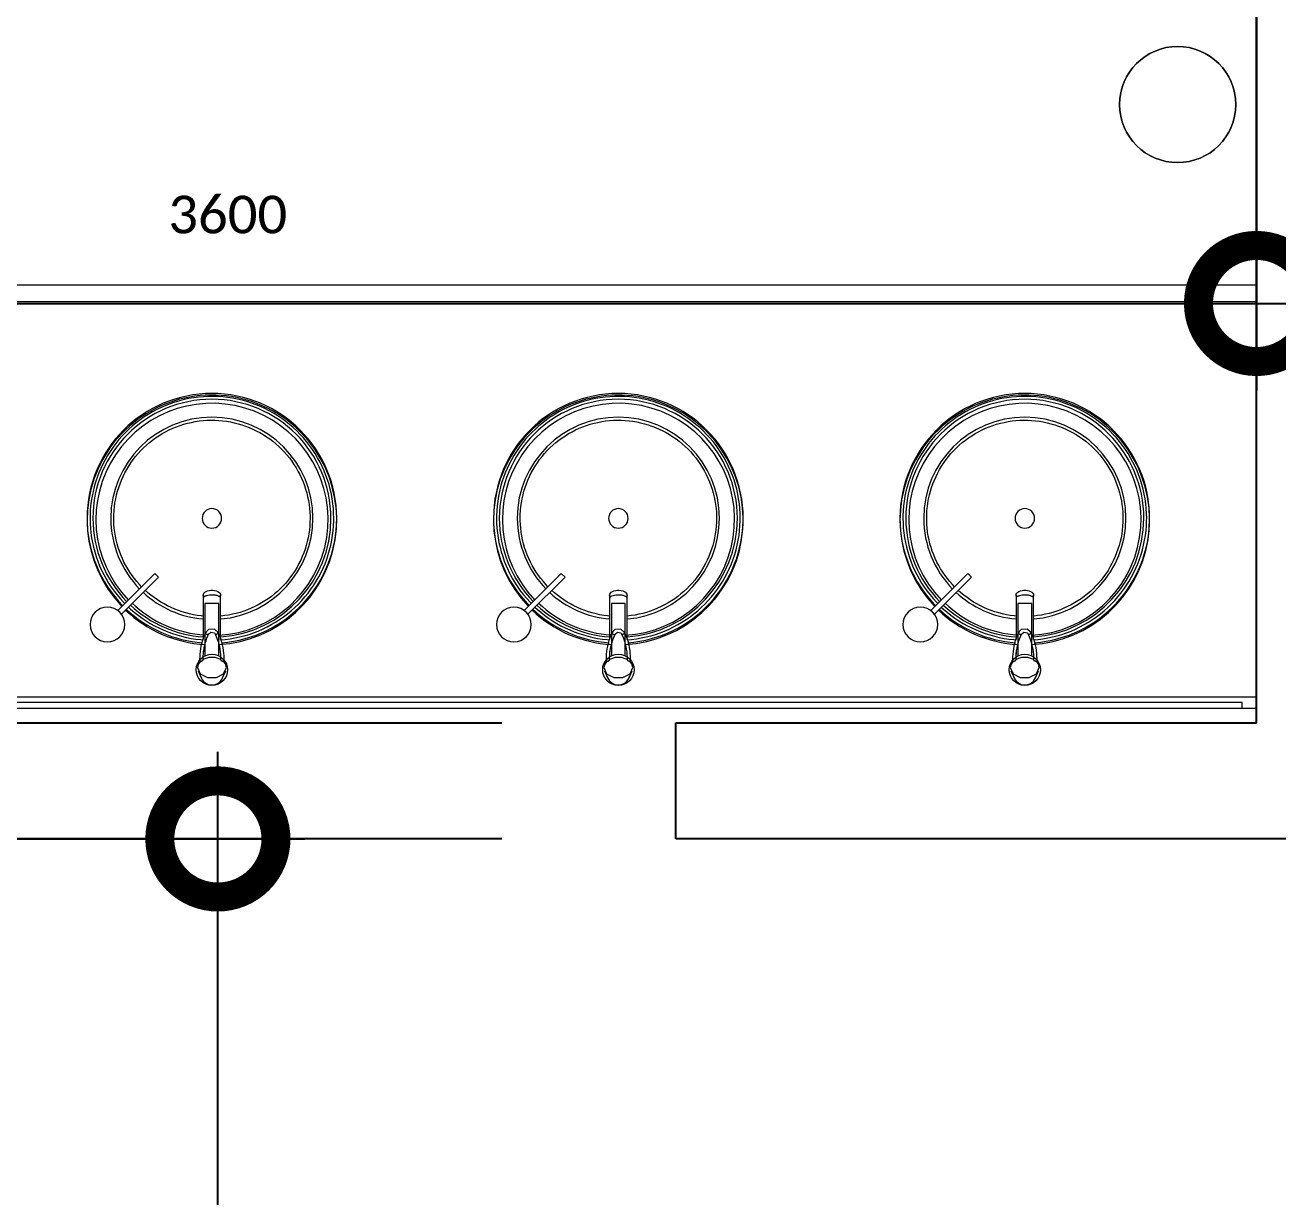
# Model space of a CAD drawing. Header units: metres. Extents: x 22.6 to 101.3, y 9.4 to 67.4.
# Drawn here: x 56.673 to 58.831, y 37.731 to 39.749 of the extents above; entities that cross this region are included whole.
import ezdxf

# ---------------------------------------------------------------- set-up
doc = ezdxf.new("R2010")
doc.units = ezdxf.units.M
doc.layers.add('00', color=252, linetype='Continuous')
for name, color, linetype, lineweight in [('A-BERG', 1, 'Continuous', 9), ('A-DIM', 7, 'Continuous', 5), ('A-EQPM', 6, 'Continuous', 9), ('A-FIXT', 1, 'Continuous', 9), ('A-FURN', 1, 'Continuous', 9)]:
    doc.layers.add(name, color=color, linetype=linetype, lineweight=lineweight)
doc.styles.add('Calibri', font='calibri.ttf', dxfattribs={"height": 0.212639})
doc.dimstyles.new('ECG_Dimn-Detl-100', dxfattribs={"dimscale": 0.3048, "dimtxt": 0.25, "dimasz": 1.312336, "dimexe": 0.492126, "dimexo": 0.0625, "dimgap": 0, "dimtad": 1, "dimdec": 0, "dimlfac": 1000, "dimzin": 0, "dimdsep": 46, "dimtxsty": 'Calibri', "dimblk1": 'DOTSMALL', "dimblk2": 'DOTSMALL', "dimsah": 1, "dimcen": 0.09, "dimdle": 0.492126, "dimazin": 0, "dimtfac": 1, "dimtdec": 4, "dimtix": 1, "dimtmove": 0, "dimatfit": 3, "dimfxl": 0.492126, "dimfxlon": 1, "dimtvp": 1, "dimtolj": 1, "dimtzin": 0, "dimarcsym": 2})
doc.dimstyles.new('ECG_Dimn-Detl-100_1', dxfattribs={"dimscale": 0.3048, "dimtxt": 0.25, "dimasz": 1.312336, "dimexe": 0.492126, "dimexo": 0.0625, "dimgap": 0, "dimtad": 1, "dimdec": 0, "dimlfac": 1000, "dimzin": 0, "dimdsep": 46, "dimtxsty": 'Calibri', "dimblk1": 'DOTSMALL', "dimblk2": 'DOTSMALL', "dimsah": 1, "dimcen": 0.09, "dimdle": 0.492126, "dimazin": 0, "dimtfac": 1, "dimtdec": 4, "dimtix": 1, "dimtmove": 2, "dimatfit": 3, "dimfxl": 0.492126, "dimfxlon": 1, "dimtvp": 1, "dimtolj": 1, "dimtzin": 0, "dimarcsym": 2})

# ---------------------------------------------------------------- blocks, each defined once
blk = doc.blocks.new('ECG_Sink with Soap Dispenser - H- HAND RINSE SET-2485049-GROUND FLOOR PLAN')
at = {"layer": 'A-FIXT'}
for p, q in [((0.1109, 0.3433), (0.1109, 0.3383)), ((0.1112, 0.3415), (0.1109, 0.3433)), ((0.1109, 0.3383), (0.1109, 0.2669)), ((0.1139, 0.3289), (0.1139, 0.2391)), ((0.1379, 0.3289), (0.1139, 0.3289)), ((0.1379, 0.2391), (0.1379, 0.3289)), ((0.1409, 0.3433), (0.1406, 0.3415)), ((0.1409, 0.3383), (0.1409, 0.3433)), ((0.1409, 0.2669), (0.1409, 0.3383)), ((0.1202, 0.2765), (0.1201, 0.2769)), ((0.1315, 0.2767), (0.1316, 0.2771)), ((0.1109, 0.2469), (0.1109, 0.2421)), ((0.1109, 0.233), (0.1108, 0.234)), ((0.1109, 0.2344), (0.1109, 0.2331)), ((0.1409, 0.2331), (0.1409, 0.2344)), ((0.141, 0.234), (0.141, 0.233)), ((0.1021, 0.2132), (0.1075, 0.2009)), ((0.1443, 0.2009), (0.1497, 0.2132))]:
    blk.add_line(p, q, dxfattribs=at)
at = {"layer": 'A-FIXT', "flags": 128}
for points in [[(0.3358, 0.4759), (0.3356, 0.4843), (0.3351, 0.4927), (0.3343, 0.501), (0.3331, 0.5093), (0.3316, 0.5176), (0.3298, 0.5258), (0.3276, 0.5339), (0.3251, 0.5419), (0.3223, 0.5498), (0.3192, 0.5576), (0.3158, 0.5653), (0.3121, 0.5728), (0.308, 0.5802), (0.3037, 0.5874), (0.2991, 0.5944), (0.2942, 0.6012), (0.2891, 0.6079), (0.2837, 0.6143), (0.278, 0.6205), (0.2721, 0.6264), (0.266, 0.6322), (0.2596, 0.6376), (0.253, 0.6429), (0.2463, 0.6478), (0.2393, 0.6525), (0.2321, 0.6569), (0.2248, 0.661), (0.2173, 0.6648), (0.2097, 0.6683), (0.202, 0.6715), (0.1941, 0.6744), (0.1861, 0.6769), (0.178, 0.6792), (0.1698, 0.6811), (0.1616, 0.6827), (0.1533, 0.684), (0.1449, 0.6849), (0.1366, 0.6855), (0.1282, 0.6857), (0.1198, 0.6857), (0.1114, 0.6853), (0.103, 0.6845), (0.0947, 0.6834), (0.0864, 0.682), (0.0782, 0.6803), (0.0701, 0.6782), (0.0621, 0.6758), (0.0541, 0.6731), (0.0463, 0.6701), (0.0386, 0.6667), (0.031, 0.6631), (0.0236, 0.6591), (0.0164, 0.6549), (0.0093, 0.6504), (0.0024, 0.6456), (-0.0043, 0.6405), (-0.0108, 0.6352), (-0.017, 0.6296), (-0.023, 0.6237), (-0.0288, 0.6177), (-0.0344, 0.6114), (-0.0397, 0.6048), (-0.0447, 0.5981), (-0.0494, 0.5912), (-0.0539, 0.5841), (-0.0581, 0.5768), (-0.062, 0.5694), (-0.0656, 0.5618), (-0.0689, 0.5541), (-0.0718, 0.5462), (-0.0745, 0.5382), (-0.0768, 0.5302), (-0.0788, 0.522), (-0.0805, 0.5138), (-0.0818, 0.5055), (-0.0829, 0.4972), (-0.0835, 0.4888), (-0.0839, 0.4804), (-0.0839, 0.4759)], [(-0.0431, 0.4759), (-0.043, 0.4827), (-0.0426, 0.4894), (-0.0419, 0.4961), (-0.041, 0.5028), (-0.0398, 0.5095), (-0.0383, 0.5161), (-0.0366, 0.5226), (-0.0346, 0.5291), (-0.0323, 0.5355), (-0.0298, 0.5417), (-0.027, 0.5479), (-0.024, 0.554), (-0.0208, 0.5599), (-0.0173, 0.5657), (-0.0136, 0.5714), (-0.0097, 0.5769), (-0.0055, 0.5822), (-0.0012, 0.5874), (0.0034, 0.5924), (0.0081, 0.5972), (0.0131, 0.6018), (0.0182, 0.6062), (0.0235, 0.6104), (0.029, 0.6144), (0.0346, 0.6182), (0.0403, 0.6217), (0.0462, 0.625), (0.0523, 0.6281), (0.0584, 0.6309), (0.0647, 0.6335), (0.071, 0.6358), (0.0774, 0.6379), (0.084, 0.6397), (0.0905, 0.6412), (0.0972, 0.6425), (0.1039, 0.6435), (0.1106, 0.6443), (0.1173, 0.6447), (0.1241, 0.645), (0.1308, 0.6449), (0.1376, 0.6446), (0.1443, 0.644), (0.151, 0.6431), (0.1577, 0.6419), (0.1643, 0.6405), (0.1709, 0.6389), (0.1774, 0.6369), (0.1838, 0.6348), (0.1901, 0.6323), (0.1963, 0.6296), (0.2024, 0.6267), (0.2083, 0.6235), (0.2142, 0.6201), (0.2199, 0.6165), (0.2254, 0.6126), (0.2308, 0.6085), (0.236, 0.6042), (0.2411, 0.5997), (0.2459, 0.595), (0.2506, 0.5901), (0.255, 0.585), (0.2593, 0.5798), (0.2634, 0.5743), (0.2672, 0.5688), (0.2708, 0.5631), (0.2741, 0.5572), (0.2773, 0.5512), (0.2802, 0.5451), (0.2828, 0.5389), (0.2852, 0.5325), (0.2873, 0.5261), (0.2892, 0.5196), (0.2908, 0.5131), (0.2922, 0.5064), (0.2933, 0.4998), (0.2941, 0.493), (0.2947, 0.4863), (0.2949, 0.4796), (0.295, 0.4759)], [(-0.0839, 0.4759), (-0.0838, 0.4675), (-0.0833, 0.4591), (-0.0824, 0.4508), (-0.0813, 0.4425), (-0.0798, 0.4342), (-0.0779, 0.426), (-0.0758, 0.4179), (-0.0733, 0.4099), (-0.0705, 0.402), (-0.0674, 0.3942), (-0.064, 0.3865), (-0.0602, 0.379), (-0.0562, 0.3716), (-0.0519, 0.3644), (-0.0473, 0.3574), (-0.0424, 0.3506), (-0.0373, 0.3439), (-0.0319, 0.3375), (-0.0262, 0.3313), (-0.0238, 0.3289)], [(0.0053, 0.3575), (0.0012, 0.3617), (-0.0032, 0.3668), (-0.0075, 0.372), (-0.0115, 0.3775), (-0.0154, 0.383), (-0.019, 0.3887), (-0.0223, 0.3946), (-0.0255, 0.4006), (-0.0283, 0.4067), (-0.031, 0.4129), (-0.0334, 0.4193), (-0.0355, 0.4257), (-0.0374, 0.4322), (-0.039, 0.4387), (-0.0404, 0.4454), (-0.0415, 0.452), (-0.0423, 0.4588), (-0.0428, 0.4655), (-0.0431, 0.4722), (-0.0431, 0.4759)], [(0.1409, 0.2666), (0.1488, 0.2673), (0.1571, 0.2684), (0.1654, 0.2698), (0.1736, 0.2715), (0.1817, 0.2736), (0.1898, 0.276), (0.1977, 0.2787), (0.2055, 0.2817), (0.2132, 0.2851), (0.2208, 0.2887), (0.2282, 0.2927), (0.2355, 0.2969), (0.2425, 0.3014), (0.2494, 0.3062), (0.2561, 0.3113), (0.2626, 0.3166), (0.2688, 0.3222), (0.2749, 0.3281), (0.2807, 0.3341), (0.2862, 0.3404), (0.2915, 0.347), (0.2965, 0.3537), (0.3013, 0.3606), (0.3057, 0.3677), (0.3099, 0.375), (0.3138, 0.3824), (0.3174, 0.39), (0.3207, 0.3977), (0.3236, 0.4056), (0.3263, 0.4136), (0.3286, 0.4216), (0.3306, 0.4298), (0.3323, 0.438), (0.3337, 0.4463), (0.3347, 0.4546), (0.3354, 0.463), (0.3357, 0.4714), (0.3358, 0.4759)], [(0.295, 0.4759), (0.2948, 0.4691), (0.2944, 0.4624), (0.2938, 0.4557), (0.2928, 0.449), (0.2916, 0.4423), (0.2901, 0.4357), (0.2884, 0.4292), (0.2864, 0.4227), (0.2841, 0.4163), (0.2816, 0.4101), (0.2789, 0.4039), (0.2759, 0.3978), (0.2726, 0.3919), (0.2692, 0.3861), (0.2654, 0.3804), (0.2615, 0.3749), (0.2574, 0.3696), (0.253, 0.3644), (0.2485, 0.3594), (0.2437, 0.3546), (0.2388, 0.35), (0.2336, 0.3456), (0.2283, 0.3414), (0.2229, 0.3374), (0.2173, 0.3336), (0.2115, 0.3301), (0.2056, 0.3268), (0.1996, 0.3237), (0.1934, 0.3209), (0.1872, 0.3183), (0.1808, 0.316), (0.1744, 0.3139), (0.1679, 0.3121), (0.1613, 0.3106), (0.1546, 0.3093), (0.148, 0.3083), (0.1412, 0.3075)], [(0.1111, 0.3075), (0.1075, 0.3078), (0.1008, 0.3087), (0.0941, 0.3099), (0.0875, 0.3113), (0.0809, 0.3129), (0.0745, 0.3149), (0.0681, 0.317), (0.0618, 0.3195), (0.0556, 0.3222), (0.0495, 0.3251), (0.0435, 0.3283), (0.0377, 0.3317), (0.032, 0.3353), (0.0264, 0.3392), (0.021, 0.3433), (0.0158, 0.3476), (0.0108, 0.3521)], [(0.1109, 0.3433), (0.1112, 0.3451), (0.1122, 0.3468), (0.1138, 0.3484), (0.1159, 0.3497), (0.1184, 0.3508), (0.1213, 0.3515), (0.1243, 0.3519), (0.1275, 0.3519), (0.1305, 0.3515), (0.1334, 0.3508), (0.1359, 0.3497), (0.138, 0.3484), (0.1396, 0.3468), (0.1406, 0.3451), (0.1409, 0.3433)], [(-0.0179, 0.3231), (-0.0142, 0.3196), (-0.0078, 0.3142), (-0.0012, 0.3089), (0.0056, 0.304), (0.0125, 0.2993), (0.0197, 0.2949), (0.027, 0.2908), (0.0345, 0.287), (0.0421, 0.2835), (0.0499, 0.2803), (0.0578, 0.2774), (0.0657, 0.2749), (0.0738, 0.2726), (0.082, 0.2707), (0.0902, 0.2691), (0.0985, 0.2678), (0.1069, 0.2669), (0.1109, 0.2666)], [(0.1372, 0.2786), (0.1301, 0.2852), (0.1198, 0.2844), (0.1147, 0.2788)], [(0.1147, 0.2788), (0.1128, 0.2743), (0.1111, 0.2698), (0.1095, 0.2652), (0.1082, 0.2606), (0.1071, 0.2559), (0.1063, 0.2512), (0.1056, 0.2465), (0.1051, 0.2417), (0.1049, 0.237), (0.1048, 0.234)], [(0.1108, 0.234), (0.111, 0.2385), (0.1113, 0.243), (0.1118, 0.2475), (0.1125, 0.252), (0.1134, 0.2564), (0.1145, 0.2608), (0.1158, 0.2651), (0.1173, 0.2695), (0.119, 0.2737), (0.1202, 0.2763)], [(0.1167, 0.2791), (0.116, 0.2792), (0.1155, 0.2792), (0.115, 0.2791), (0.1147, 0.2789), (0.1147, 0.2785)], [(0.1147, 0.2785), (0.1147, 0.2781), (0.115, 0.2777), (0.1155, 0.2772), (0.116, 0.2768), (0.1167, 0.2764), (0.1174, 0.2761), (0.1182, 0.2759), (0.1188, 0.2758), (0.1194, 0.2758), (0.1198, 0.276)], [(0.1202, 0.2763), (0.1243, 0.2797), (0.1301, 0.2785), (0.1316, 0.2764)], [(0.1316, 0.2764), (0.1334, 0.2722), (0.1351, 0.2679), (0.1365, 0.2636), (0.1377, 0.2592), (0.1388, 0.2548), (0.1396, 0.2504), (0.1403, 0.2459), (0.1407, 0.2414), (0.1409, 0.2369), (0.141, 0.234)], [(0.1372, 0.2784), (0.1371, 0.278), (0.1368, 0.2776), (0.1364, 0.2771), (0.1358, 0.2767), (0.1351, 0.2764), (0.1344, 0.2761), (0.1337, 0.2759), (0.133, 0.2759), (0.1324, 0.2759), (0.1319, 0.2761)], [(0.1351, 0.2791), (0.1358, 0.2792), (0.1364, 0.2791), (0.1368, 0.279), (0.1371, 0.2787), (0.1372, 0.2784)], [(0.147, 0.234), (0.1469, 0.2388), (0.1465, 0.2436), (0.146, 0.2483), (0.1452, 0.2531), (0.1443, 0.2577), (0.1431, 0.2624), (0.1417, 0.267), (0.1401, 0.2716), (0.1383, 0.2761), (0.1372, 0.2787)], [(0.1066, 0.2302), (0.1024, 0.2249), (0.1009, 0.2188)], [(0.1009, 0.2188), (0.1057, 0.2082), (0.1182, 0.2016), (0.1336, 0.2016), (0.1461, 0.2082), (0.1509, 0.2188)], [(0.1048, 0.234), (0.105, 0.2293), (0.105, 0.2282)], [(0.1413, 0.2329), (0.1314, 0.2363), (0.1205, 0.2363), (0.1105, 0.2329)], [(0.1509, 0.2188), (0.1494, 0.225), (0.1453, 0.2302)], [(0.1468, 0.2282), (0.147, 0.233), (0.147, 0.234)]]:
    blk.add_lwpolyline(points, dxfattribs=at)
at = {"layer": 'A-FIXT'}
blk.add_circle((0.1259, 0.2149), 0.027, dxfattribs=at)
for centre, radius, start, end in [((0.1259, 0.4759), 0.215, 360, 180), ((0.1259, 0.4732), 0.215, 273.1996, 223.8806), ((0.1259, 0.4759), 0.205, 360, 180), ((0.1261, 0.474), 0.2, 273.395, 223.7966), ((0.1259, 0.4759), 0.1741, 360, 180), ((0.1259, 0.4759), 0.1741, 0, 180), ((0.1259, 0.4759), 0.215, 180, 224.4833), ((0.1259, 0.4759), 0.205, 180, 224.4677), ((0.1259, 0.4759), 0.1741, 180, 224.3904), ((0.1259, 0.4759), 0.1741, 180, 224.3904), ((0.1259, 0.4758), 0.0168, 90, 270), ((0.1259, 0.4758), 0.0168, 270, 90), ((0.1259, 0.4759), 0.205, 274.193, 360), ((0.1259, 0.4759), 0.1741, 274.9944, 360), ((0.1259, 0.4759), 0.1741, 274.9944, 360), ((0.1259, 0.4759), 0.215, 274.3633, 360), ((0.1259, 0.4759), 0.1741, 227.0757, 265.0557), ((0.1259, 0.4759), 0.1741, 227.0757, 265.0557), ((0.1259, 0.4759), 0.205, 226.7936, 265.8367), ((0.1265, 0.4745), 0.2, 226.3752, 266.3808), ((0.1259, 0.4732), 0.215, 226.2792, 266.8004), ((0.1259, 0.4759), 0.215, 226.7205, 265.7381), ((0.1259, 0.2088), 0.02, 194.9661, 346.6223)]:
    blk.add_arc(centre, radius, start, end, dxfattribs=at)
for points, knots in [([(0.1409, 0.3383), (0.1409, 0.3387), (0.1407, 0.3394), (0.1397, 0.3405), (0.1381, 0.3415), (0.1353, 0.3427), (0.1307, 0.3436), (0.1246, 0.3439), (0.1189, 0.3433), (0.1153, 0.3422), (0.1133, 0.3413), (0.1124, 0.3407), (0.1117, 0.3401), (0.1111, 0.3393), (0.1109, 0.3386), (0.1109, 0.3383)], [0, 0, 0, 0, 0.066667, 0.133333, 0.2, 0.266667, 0.4, 0.533333, 0.65, 0.766667, 0.825, 0.854167, 0.883333, 0.941667, 1, 1, 1, 1]), ([(0.1105, 0.2329), (0.1104, 0.2327), (0.1103, 0.2322), (0.1102, 0.2318), (0.11, 0.2315), (0.1099, 0.2313), (0.1099, 0.2311), (0.1097, 0.2309), (0.1096, 0.2307), (0.1095, 0.2305), (0.1094, 0.2304), (0.1092, 0.2302), (0.1091, 0.23), (0.1089, 0.2299), (0.1087, 0.2298), (0.1085, 0.2296), (0.1083, 0.2296), (0.1081, 0.2295), (0.1079, 0.2295), (0.1076, 0.2295), (0.1072, 0.2296), (0.1069, 0.2298), (0.1067, 0.23), (0.1066, 0.2302)], [0, 0, 0, 0, 0.142857, 0.214286, 0.25, 0.285714, 0.321429, 0.357143, 0.392857, 0.428571, 0.464286, 0.5, 0.535714, 0.571429, 0.607143, 0.642857, 0.678571, 0.714286, 0.75, 0.785714, 0.857143, 0.928571, 1, 1, 1, 1]), ([(0.1453, 0.2302), (0.1452, 0.23), (0.1449, 0.2298), (0.1446, 0.2296), (0.1442, 0.2295), (0.1439, 0.2295), (0.1437, 0.2295), (0.1435, 0.2296), (0.1433, 0.2296), (0.1431, 0.2297), (0.1429, 0.2299), (0.1428, 0.23), (0.1426, 0.2302), (0.1424, 0.2304), (0.1423, 0.2305), (0.1422, 0.2307), (0.1421, 0.2309), (0.142, 0.2311), (0.1419, 0.2313), (0.1418, 0.2315), (0.1417, 0.2318), (0.1415, 0.2322), (0.1414, 0.2327), (0.1413, 0.2329)], [0, 0, 0, 0, 0.071429, 0.142857, 0.214286, 0.25, 0.285714, 0.321429, 0.357143, 0.392857, 0.419643, 0.446429, 0.5, 0.535714, 0.571429, 0.607143, 0.642857, 0.678571, 0.714286, 0.75, 0.785714, 0.857143, 1, 1, 1, 1])]:
    blk.add_open_spline(points, degree=3, knots=knots, dxfattribs=at)
blk = doc.blocks.new('Soap Dispenser1 - G-Soap Dispenser 2-2485012-GROUND FLOOR PLAN')
at = {"layer": 'A-FURN'}
for p, q in [((0.0277, 0.3784), (-0.0362, 0.3146)), ((-0.0298, 0.3082), (0.0341, 0.3721)), ((0.0277, 0.3784), (0.0341, 0.3721))]:
    blk.add_line(p, q, dxfattribs=at)
for start, end in [(360, 180), (180, 360)]:
    blk.add_arc((-0.054, 0.2904), 0.03, start, end, dxfattribs=at)
blk.add_open_spline([(-0.0344, 0.3131), (-0.0346, 0.3133), (-0.035, 0.3136), (-0.0355, 0.314), (-0.036, 0.3144), (-0.0362, 0.3145), (-0.0362, 0.3146)], degree=3, knots=[0.6666667, 0.6666667, 0.6666667, 0.6666667, 0.7222222, 0.7916667, 0.8611111, 1, 1, 1, 1], dxfattribs=at)
blk.add_open_spline([(-0.0298, 0.3082), (-0.0298, 0.3082), (-0.0299, 0.3082), (-0.03, 0.3084), (-0.0302, 0.3087), (-0.0305, 0.309), (-0.0308, 0.3095), (-0.0311, 0.3098), (-0.0312, 0.31)], degree=3, dxfattribs=at)
blk = doc.blocks.new('ECG_Sink with Soap Dispenser - H- HAND RINSE SET-V53-GROUND FLOOR PLAN')
at = {"layer": 'A-FIXT'}
for p, q in [((0.1109, 0.3433), (0.1109, 0.3383)), ((0.1112, 0.3415), (0.1109, 0.3433)), ((0.1109, 0.3383), (0.1109, 0.2669)), ((0.1139, 0.3289), (0.1139, 0.2391)), ((0.1379, 0.3289), (0.1139, 0.3289)), ((0.1379, 0.2391), (0.1379, 0.3289)), ((0.1409, 0.3433), (0.1406, 0.3415)), ((0.1409, 0.3383), (0.1409, 0.3433)), ((0.1409, 0.2669), (0.1409, 0.3383)), ((0.1202, 0.2765), (0.1201, 0.2769)), ((0.1315, 0.2767), (0.1316, 0.2771)), ((0.1109, 0.2469), (0.1109, 0.2421)), ((0.1109, 0.233), (0.1108, 0.234)), ((0.1109, 0.2344), (0.1109, 0.2331)), ((0.1409, 0.2331), (0.1409, 0.2344)), ((0.141, 0.234), (0.141, 0.233)), ((0.1021, 0.2132), (0.1075, 0.2009)), ((0.1443, 0.2009), (0.1497, 0.2132))]:
    blk.add_line(p, q, dxfattribs=at)
at = {"layer": 'A-FIXT', "flags": 128}
for points in [[(0.3358, 0.4759), (0.3356, 0.4843), (0.3351, 0.4927), (0.3343, 0.501), (0.3331, 0.5093), (0.3316, 0.5176), (0.3298, 0.5258), (0.3276, 0.5339), (0.3251, 0.5419), (0.3223, 0.5498), (0.3192, 0.5576), (0.3158, 0.5653), (0.3121, 0.5728), (0.308, 0.5802), (0.3037, 0.5874), (0.2991, 0.5944), (0.2942, 0.6012), (0.2891, 0.6079), (0.2837, 0.6143), (0.278, 0.6205), (0.2721, 0.6264), (0.266, 0.6322), (0.2596, 0.6376), (0.253, 0.6429), (0.2463, 0.6478), (0.2393, 0.6525), (0.2321, 0.6569), (0.2248, 0.661), (0.2173, 0.6648), (0.2097, 0.6683), (0.202, 0.6715), (0.1941, 0.6744), (0.1861, 0.6769), (0.178, 0.6792), (0.1698, 0.6811), (0.1616, 0.6827), (0.1533, 0.684), (0.1449, 0.6849), (0.1366, 0.6855), (0.1282, 0.6857), (0.1198, 0.6857), (0.1114, 0.6853), (0.103, 0.6845), (0.0947, 0.6834), (0.0864, 0.682), (0.0782, 0.6803), (0.0701, 0.6782), (0.0621, 0.6758), (0.0541, 0.6731), (0.0463, 0.6701), (0.0386, 0.6667), (0.031, 0.6631), (0.0236, 0.6591), (0.0164, 0.6549), (0.0093, 0.6504), (0.0024, 0.6456), (-0.0043, 0.6405), (-0.0108, 0.6352), (-0.017, 0.6296), (-0.023, 0.6237), (-0.0288, 0.6177), (-0.0344, 0.6114), (-0.0397, 0.6048), (-0.0447, 0.5981), (-0.0494, 0.5912), (-0.0539, 0.5841), (-0.0581, 0.5768), (-0.062, 0.5694), (-0.0656, 0.5618), (-0.0689, 0.5541), (-0.0718, 0.5462), (-0.0745, 0.5382), (-0.0768, 0.5302), (-0.0788, 0.522), (-0.0805, 0.5138), (-0.0818, 0.5055), (-0.0829, 0.4972), (-0.0835, 0.4888), (-0.0839, 0.4804), (-0.0839, 0.4759)], [(-0.0431, 0.4759), (-0.043, 0.4827), (-0.0426, 0.4894), (-0.0419, 0.4961), (-0.041, 0.5028), (-0.0398, 0.5095), (-0.0383, 0.5161), (-0.0366, 0.5226), (-0.0346, 0.5291), (-0.0323, 0.5355), (-0.0298, 0.5417), (-0.027, 0.5479), (-0.024, 0.554), (-0.0208, 0.5599), (-0.0173, 0.5657), (-0.0136, 0.5714), (-0.0097, 0.5769), (-0.0055, 0.5822), (-0.0012, 0.5874), (0.0034, 0.5924), (0.0081, 0.5972), (0.0131, 0.6018), (0.0182, 0.6062), (0.0235, 0.6104), (0.029, 0.6144), (0.0346, 0.6182), (0.0403, 0.6217), (0.0462, 0.625), (0.0523, 0.6281), (0.0584, 0.6309), (0.0647, 0.6335), (0.071, 0.6358), (0.0774, 0.6379), (0.084, 0.6397), (0.0905, 0.6412), (0.0972, 0.6425), (0.1039, 0.6435), (0.1106, 0.6443), (0.1173, 0.6447), (0.1241, 0.645), (0.1308, 0.6449), (0.1376, 0.6446), (0.1443, 0.644), (0.151, 0.6431), (0.1577, 0.6419), (0.1643, 0.6405), (0.1709, 0.6389), (0.1774, 0.6369), (0.1838, 0.6348), (0.1901, 0.6323), (0.1963, 0.6296), (0.2024, 0.6267), (0.2083, 0.6235), (0.2142, 0.6201), (0.2199, 0.6165), (0.2254, 0.6126), (0.2308, 0.6085), (0.236, 0.6042), (0.2411, 0.5997), (0.2459, 0.595), (0.2506, 0.5901), (0.255, 0.585), (0.2593, 0.5798), (0.2634, 0.5743), (0.2672, 0.5688), (0.2708, 0.5631), (0.2741, 0.5572), (0.2773, 0.5512), (0.2802, 0.5451), (0.2828, 0.5389), (0.2852, 0.5325), (0.2873, 0.5261), (0.2892, 0.5196), (0.2908, 0.5131), (0.2922, 0.5064), (0.2933, 0.4998), (0.2941, 0.493), (0.2947, 0.4863), (0.2949, 0.4796), (0.295, 0.4759)], [(-0.0839, 0.4759), (-0.0838, 0.4675), (-0.0833, 0.4591), (-0.0824, 0.4508), (-0.0813, 0.4425), (-0.0798, 0.4342), (-0.0779, 0.426), (-0.0758, 0.4179), (-0.0733, 0.4099), (-0.0705, 0.402), (-0.0674, 0.3942), (-0.064, 0.3865), (-0.0602, 0.379), (-0.0562, 0.3716), (-0.0519, 0.3644), (-0.0473, 0.3574), (-0.0424, 0.3506), (-0.0373, 0.3439), (-0.0319, 0.3375), (-0.0262, 0.3313), (-0.0238, 0.3289)], [(0.0053, 0.3575), (0.0012, 0.3617), (-0.0032, 0.3668), (-0.0075, 0.372), (-0.0115, 0.3775), (-0.0154, 0.383), (-0.019, 0.3887), (-0.0223, 0.3946), (-0.0255, 0.4006), (-0.0283, 0.4067), (-0.031, 0.4129), (-0.0334, 0.4193), (-0.0355, 0.4257), (-0.0374, 0.4322), (-0.039, 0.4387), (-0.0404, 0.4454), (-0.0415, 0.452), (-0.0423, 0.4588), (-0.0428, 0.4655), (-0.0431, 0.4722), (-0.0431, 0.4759)], [(0.1409, 0.2666), (0.1488, 0.2673), (0.1571, 0.2684), (0.1654, 0.2698), (0.1736, 0.2715), (0.1817, 0.2736), (0.1898, 0.276), (0.1977, 0.2787), (0.2055, 0.2817), (0.2132, 0.2851), (0.2208, 0.2887), (0.2282, 0.2927), (0.2355, 0.2969), (0.2425, 0.3014), (0.2494, 0.3062), (0.2561, 0.3113), (0.2626, 0.3166), (0.2688, 0.3222), (0.2749, 0.3281), (0.2807, 0.3341), (0.2862, 0.3404), (0.2915, 0.347), (0.2965, 0.3537), (0.3013, 0.3606), (0.3057, 0.3677), (0.3099, 0.375), (0.3138, 0.3824), (0.3174, 0.39), (0.3207, 0.3977), (0.3236, 0.4056), (0.3263, 0.4136), (0.3286, 0.4216), (0.3306, 0.4298), (0.3323, 0.438), (0.3337, 0.4463), (0.3347, 0.4546), (0.3354, 0.463), (0.3357, 0.4714), (0.3358, 0.4759)], [(0.295, 0.4759), (0.2948, 0.4691), (0.2944, 0.4624), (0.2938, 0.4557), (0.2928, 0.449), (0.2916, 0.4423), (0.2901, 0.4357), (0.2884, 0.4292), (0.2864, 0.4227), (0.2841, 0.4163), (0.2816, 0.4101), (0.2789, 0.4039), (0.2759, 0.3978), (0.2726, 0.3919), (0.2692, 0.3861), (0.2654, 0.3804), (0.2615, 0.3749), (0.2574, 0.3696), (0.253, 0.3644), (0.2485, 0.3594), (0.2437, 0.3546), (0.2388, 0.35), (0.2336, 0.3456), (0.2283, 0.3414), (0.2229, 0.3374), (0.2173, 0.3336), (0.2115, 0.3301), (0.2056, 0.3268), (0.1996, 0.3237), (0.1934, 0.3209), (0.1872, 0.3183), (0.1808, 0.316), (0.1744, 0.3139), (0.1679, 0.3121), (0.1613, 0.3106), (0.1546, 0.3093), (0.148, 0.3083), (0.1412, 0.3075)], [(0.1111, 0.3075), (0.1075, 0.3078), (0.1008, 0.3087), (0.0941, 0.3099), (0.0875, 0.3113), (0.0809, 0.3129), (0.0745, 0.3149), (0.0681, 0.317), (0.0618, 0.3195), (0.0556, 0.3222), (0.0495, 0.3251), (0.0435, 0.3283), (0.0377, 0.3317), (0.032, 0.3353), (0.0264, 0.3392), (0.021, 0.3433), (0.0158, 0.3476), (0.0108, 0.3521)], [(0.1109, 0.3433), (0.1112, 0.3451), (0.1122, 0.3468), (0.1138, 0.3484), (0.1159, 0.3497), (0.1184, 0.3508), (0.1213, 0.3515), (0.1243, 0.3519), (0.1275, 0.3519), (0.1305, 0.3515), (0.1334, 0.3508), (0.1359, 0.3497), (0.138, 0.3484), (0.1396, 0.3468), (0.1406, 0.3451), (0.1409, 0.3433)], [(-0.0172, 0.3224), (-0.0142, 0.3196), (-0.0078, 0.3142), (-0.0012, 0.3089), (0.0056, 0.304), (0.0125, 0.2993), (0.0197, 0.2949), (0.027, 0.2908), (0.0345, 0.287), (0.0421, 0.2835), (0.0499, 0.2803), (0.0578, 0.2774), (0.0657, 0.2749), (0.0738, 0.2726), (0.082, 0.2707), (0.0902, 0.2691), (0.0985, 0.2678), (0.1069, 0.2669), (0.1109, 0.2666)], [(0.1372, 0.2786), (0.1301, 0.2852), (0.1198, 0.2844), (0.1147, 0.2788)], [(0.1147, 0.2788), (0.1128, 0.2743), (0.1111, 0.2698), (0.1095, 0.2652), (0.1082, 0.2606), (0.1071, 0.2559), (0.1063, 0.2512), (0.1056, 0.2465), (0.1051, 0.2417), (0.1049, 0.237), (0.1048, 0.234)], [(0.1108, 0.234), (0.111, 0.2385), (0.1113, 0.243), (0.1118, 0.2475), (0.1125, 0.252), (0.1134, 0.2564), (0.1145, 0.2608), (0.1158, 0.2651), (0.1173, 0.2695), (0.119, 0.2737), (0.1202, 0.2763)], [(0.1167, 0.2791), (0.116, 0.2792), (0.1155, 0.2792), (0.115, 0.2791), (0.1147, 0.2789), (0.1147, 0.2785)], [(0.1147, 0.2785), (0.1147, 0.2781), (0.115, 0.2777), (0.1155, 0.2772), (0.116, 0.2768), (0.1167, 0.2764), (0.1174, 0.2761), (0.1182, 0.2759), (0.1188, 0.2758), (0.1194, 0.2758), (0.1198, 0.276)], [(0.1202, 0.2763), (0.1243, 0.2797), (0.1301, 0.2785), (0.1316, 0.2764)], [(0.1316, 0.2764), (0.1334, 0.2722), (0.1351, 0.2679), (0.1365, 0.2636), (0.1377, 0.2592), (0.1388, 0.2548), (0.1396, 0.2504), (0.1403, 0.2459), (0.1407, 0.2414), (0.1409, 0.2369), (0.141, 0.234)], [(0.1372, 0.2784), (0.1371, 0.278), (0.1368, 0.2776), (0.1364, 0.2771), (0.1358, 0.2767), (0.1351, 0.2764), (0.1344, 0.2761), (0.1337, 0.2759), (0.133, 0.2759), (0.1324, 0.2759), (0.1319, 0.2761)], [(0.1351, 0.2791), (0.1358, 0.2792), (0.1364, 0.2791), (0.1368, 0.279), (0.1371, 0.2787), (0.1372, 0.2784)], [(0.147, 0.234), (0.1469, 0.2388), (0.1465, 0.2436), (0.146, 0.2483), (0.1452, 0.2531), (0.1443, 0.2577), (0.1431, 0.2624), (0.1417, 0.267), (0.1401, 0.2716), (0.1383, 0.2761), (0.1372, 0.2787)], [(0.1066, 0.2302), (0.1024, 0.2249), (0.1009, 0.2188)], [(0.1009, 0.2188), (0.1057, 0.2082), (0.1182, 0.2016), (0.1336, 0.2016), (0.1461, 0.2082), (0.1509, 0.2188)], [(0.1048, 0.234), (0.105, 0.2293), (0.105, 0.2282)], [(0.1413, 0.2329), (0.1314, 0.2363), (0.1205, 0.2363), (0.1105, 0.2329)], [(0.1509, 0.2188), (0.1494, 0.225), (0.1453, 0.2302)], [(0.1468, 0.2282), (0.147, 0.233), (0.147, 0.234)]]:
    blk.add_lwpolyline(points, dxfattribs=at)
at = {"layer": 'A-FIXT'}
blk.add_circle((0.1259, 0.2149), 0.027, dxfattribs=at)
for centre, radius, start, end in [((0.1259, 0.4759), 0.215, 360, 180), ((0.1259, 0.4732), 0.215, 273.1996, 223.8806), ((0.1259, 0.4759), 0.205, 360, 180), ((0.1261, 0.474), 0.2, 273.395, 223.7966), ((0.1259, 0.4759), 0.1741, 360, 180), ((0.1259, 0.4759), 0.1741, 0, 180), ((0.1259, 0.4759), 0.215, 180, 224.4833), ((0.1259, 0.4759), 0.205, 180, 224.4677), ((0.1259, 0.4759), 0.1741, 180, 224.3904), ((0.1259, 0.4759), 0.1741, 180, 224.3904), ((0.1259, 0.4758), 0.0168, 90, 270), ((0.1259, 0.4758), 0.0168, 270, 90), ((0.1259, 0.4759), 0.205, 274.193, 360), ((0.1259, 0.4759), 0.1741, 274.9944, 360), ((0.1259, 0.4759), 0.1741, 274.9944, 360), ((0.1259, 0.4759), 0.215, 274.3633, 360), ((0.1259, 0.4759), 0.1741, 227.0757, 265.0557), ((0.1259, 0.4759), 0.1741, 227.0757, 265.0557), ((0.1259, 0.4759), 0.205, 226.7936, 265.8367), ((0.1265, 0.4745), 0.2, 226.3752, 266.3808), ((0.1259, 0.4732), 0.215, 226.2792, 266.8004), ((0.1259, 0.4759), 0.215, 226.7205, 265.7381), ((0.1259, 0.2088), 0.02, 194.9661, 346.6223)]:
    blk.add_arc(centre, radius, start, end, dxfattribs=at)
for points, knots in [([(0.1409, 0.3383), (0.1409, 0.3387), (0.1407, 0.3394), (0.1397, 0.3405), (0.1381, 0.3415), (0.1353, 0.3427), (0.1307, 0.3436), (0.1246, 0.3439), (0.1189, 0.3433), (0.1153, 0.3422), (0.1133, 0.3413), (0.1124, 0.3407), (0.1117, 0.3401), (0.1111, 0.3393), (0.1109, 0.3386), (0.1109, 0.3383)], [0, 0, 0, 0, 0.066667, 0.133333, 0.2, 0.266667, 0.4, 0.533333, 0.65, 0.766667, 0.825, 0.854167, 0.883333, 0.941667, 1, 1, 1, 1]), ([(0.1105, 0.2329), (0.1104, 0.2327), (0.1103, 0.2322), (0.1102, 0.2318), (0.11, 0.2315), (0.1099, 0.2313), (0.1099, 0.2311), (0.1097, 0.2309), (0.1096, 0.2307), (0.1095, 0.2305), (0.1094, 0.2304), (0.1092, 0.2302), (0.1091, 0.23), (0.1089, 0.2299), (0.1087, 0.2298), (0.1085, 0.2296), (0.1083, 0.2296), (0.1081, 0.2295), (0.1079, 0.2295), (0.1076, 0.2295), (0.1072, 0.2296), (0.1069, 0.2298), (0.1067, 0.23), (0.1066, 0.2302)], [0, 0, 0, 0, 0.142857, 0.214286, 0.25, 0.285714, 0.321429, 0.357143, 0.392857, 0.428571, 0.464286, 0.5, 0.535714, 0.571429, 0.607143, 0.642857, 0.678571, 0.714286, 0.75, 0.785714, 0.857143, 0.928571, 1, 1, 1, 1]), ([(0.1453, 0.2302), (0.1452, 0.23), (0.1449, 0.2298), (0.1446, 0.2296), (0.1442, 0.2295), (0.1439, 0.2295), (0.1437, 0.2295), (0.1435, 0.2296), (0.1433, 0.2296), (0.1431, 0.2297), (0.1429, 0.2299), (0.1428, 0.23), (0.1426, 0.2302), (0.1424, 0.2304), (0.1423, 0.2305), (0.1422, 0.2307), (0.1421, 0.2309), (0.142, 0.2311), (0.1419, 0.2313), (0.1418, 0.2315), (0.1417, 0.2318), (0.1415, 0.2322), (0.1414, 0.2327), (0.1413, 0.2329)], [0, 0, 0, 0, 0.071429, 0.142857, 0.214286, 0.25, 0.285714, 0.321429, 0.357143, 0.392857, 0.419643, 0.446429, 0.5, 0.535714, 0.571429, 0.607143, 0.642857, 0.678571, 0.714286, 0.75, 0.785714, 0.857143, 1, 1, 1, 1])]:
    blk.add_open_spline(points, degree=3, knots=knots, dxfattribs=at)
blk = doc.blocks.new('ECG_Sink with Soap Dispenser - H- HAND RINSE SET-V54-GROUND FLOOR PLAN')
at = {"layer": 'A-FIXT'}
for p, q in [((0.1109, 0.3433), (0.1109, 0.3383)), ((0.1112, 0.3415), (0.1109, 0.3433)), ((0.1109, 0.3383), (0.1109, 0.2669)), ((0.1139, 0.3289), (0.1139, 0.2391)), ((0.1379, 0.3289), (0.1139, 0.3289)), ((0.1379, 0.2391), (0.1379, 0.3289)), ((0.1409, 0.3433), (0.1406, 0.3415)), ((0.1409, 0.3383), (0.1409, 0.3433)), ((0.1409, 0.2669), (0.1409, 0.3383)), ((0.1202, 0.2765), (0.1201, 0.2769)), ((0.1315, 0.2767), (0.1316, 0.2771)), ((0.1109, 0.2469), (0.1109, 0.2421)), ((0.1109, 0.233), (0.1108, 0.234)), ((0.1109, 0.2344), (0.1109, 0.2331)), ((0.1409, 0.2331), (0.1409, 0.2344)), ((0.141, 0.234), (0.141, 0.233)), ((0.1021, 0.2132), (0.1075, 0.2009)), ((0.1443, 0.2009), (0.1497, 0.2132))]:
    blk.add_line(p, q, dxfattribs=at)
at = {"layer": 'A-FIXT', "flags": 128}
for points in [[(0.3358, 0.4759), (0.3356, 0.4843), (0.3351, 0.4927), (0.3343, 0.501), (0.3331, 0.5093), (0.3316, 0.5176), (0.3298, 0.5258), (0.3276, 0.5339), (0.3251, 0.5419), (0.3223, 0.5498), (0.3192, 0.5576), (0.3158, 0.5653), (0.3121, 0.5728), (0.308, 0.5802), (0.3037, 0.5874), (0.2991, 0.5944), (0.2942, 0.6012), (0.2891, 0.6079), (0.2837, 0.6143), (0.278, 0.6205), (0.2721, 0.6264), (0.266, 0.6322), (0.2596, 0.6376), (0.253, 0.6429), (0.2463, 0.6478), (0.2393, 0.6525), (0.2321, 0.6569), (0.2248, 0.661), (0.2173, 0.6648), (0.2097, 0.6683), (0.202, 0.6715), (0.1941, 0.6744), (0.1861, 0.6769), (0.178, 0.6792), (0.1698, 0.6811), (0.1616, 0.6827), (0.1533, 0.684), (0.1449, 0.6849), (0.1366, 0.6855), (0.1282, 0.6857), (0.1198, 0.6857), (0.1114, 0.6853), (0.103, 0.6845), (0.0947, 0.6834), (0.0864, 0.682), (0.0782, 0.6803), (0.0701, 0.6782), (0.0621, 0.6758), (0.0541, 0.6731), (0.0463, 0.6701), (0.0386, 0.6667), (0.031, 0.6631), (0.0236, 0.6591), (0.0164, 0.6549), (0.0093, 0.6504), (0.0024, 0.6456), (-0.0043, 0.6405), (-0.0108, 0.6352), (-0.017, 0.6296), (-0.023, 0.6237), (-0.0288, 0.6177), (-0.0344, 0.6114), (-0.0397, 0.6048), (-0.0447, 0.5981), (-0.0494, 0.5912), (-0.0539, 0.5841), (-0.0581, 0.5768), (-0.062, 0.5694), (-0.0656, 0.5618), (-0.0689, 0.5541), (-0.0718, 0.5462), (-0.0745, 0.5382), (-0.0768, 0.5302), (-0.0788, 0.522), (-0.0805, 0.5138), (-0.0818, 0.5055), (-0.0829, 0.4972), (-0.0835, 0.4888), (-0.0839, 0.4804), (-0.0839, 0.4759)], [(-0.0431, 0.4759), (-0.043, 0.4827), (-0.0426, 0.4894), (-0.0419, 0.4961), (-0.041, 0.5028), (-0.0398, 0.5095), (-0.0383, 0.5161), (-0.0366, 0.5226), (-0.0346, 0.5291), (-0.0323, 0.5355), (-0.0298, 0.5417), (-0.027, 0.5479), (-0.024, 0.554), (-0.0208, 0.5599), (-0.0173, 0.5657), (-0.0136, 0.5714), (-0.0097, 0.5769), (-0.0055, 0.5822), (-0.0012, 0.5874), (0.0034, 0.5924), (0.0081, 0.5972), (0.0131, 0.6018), (0.0182, 0.6062), (0.0235, 0.6104), (0.029, 0.6144), (0.0346, 0.6182), (0.0403, 0.6217), (0.0462, 0.625), (0.0523, 0.6281), (0.0584, 0.6309), (0.0647, 0.6335), (0.071, 0.6358), (0.0774, 0.6379), (0.084, 0.6397), (0.0905, 0.6412), (0.0972, 0.6425), (0.1039, 0.6435), (0.1106, 0.6443), (0.1173, 0.6447), (0.1241, 0.645), (0.1308, 0.6449), (0.1376, 0.6446), (0.1443, 0.644), (0.151, 0.6431), (0.1577, 0.6419), (0.1643, 0.6405), (0.1709, 0.6389), (0.1774, 0.6369), (0.1838, 0.6348), (0.1901, 0.6323), (0.1963, 0.6296), (0.2024, 0.6267), (0.2083, 0.6235), (0.2142, 0.6201), (0.2199, 0.6165), (0.2254, 0.6126), (0.2308, 0.6085), (0.236, 0.6042), (0.2411, 0.5997), (0.2459, 0.595), (0.2506, 0.5901), (0.255, 0.585), (0.2593, 0.5798), (0.2634, 0.5743), (0.2672, 0.5688), (0.2708, 0.5631), (0.2741, 0.5572), (0.2773, 0.5512), (0.2802, 0.5451), (0.2828, 0.5389), (0.2852, 0.5325), (0.2873, 0.5261), (0.2892, 0.5196), (0.2908, 0.5131), (0.2922, 0.5064), (0.2933, 0.4998), (0.2941, 0.493), (0.2947, 0.4863), (0.2949, 0.4796), (0.295, 0.4759)], [(-0.0839, 0.4759), (-0.0838, 0.4675), (-0.0833, 0.4591), (-0.0824, 0.4508), (-0.0813, 0.4425), (-0.0798, 0.4342), (-0.0779, 0.426), (-0.0758, 0.4179), (-0.0733, 0.4099), (-0.0705, 0.402), (-0.0674, 0.3942), (-0.064, 0.3865), (-0.0602, 0.379), (-0.0562, 0.3716), (-0.0519, 0.3644), (-0.0473, 0.3574), (-0.0424, 0.3506), (-0.0373, 0.3439), (-0.0319, 0.3375), (-0.0262, 0.3313), (-0.0238, 0.3289)], [(0.0053, 0.3575), (0.0012, 0.3617), (-0.0032, 0.3668), (-0.0075, 0.372), (-0.0115, 0.3775), (-0.0154, 0.383), (-0.019, 0.3887), (-0.0223, 0.3946), (-0.0255, 0.4006), (-0.0283, 0.4067), (-0.031, 0.4129), (-0.0334, 0.4193), (-0.0355, 0.4257), (-0.0374, 0.4322), (-0.039, 0.4387), (-0.0404, 0.4454), (-0.0415, 0.452), (-0.0423, 0.4588), (-0.0428, 0.4655), (-0.0431, 0.4722), (-0.0431, 0.4759)], [(0.1409, 0.2666), (0.1488, 0.2673), (0.1571, 0.2684), (0.1654, 0.2698), (0.1736, 0.2715), (0.1817, 0.2736), (0.1898, 0.276), (0.1977, 0.2787), (0.2055, 0.2817), (0.2132, 0.2851), (0.2208, 0.2887), (0.2282, 0.2927), (0.2355, 0.2969), (0.2425, 0.3014), (0.2494, 0.3062), (0.2561, 0.3113), (0.2626, 0.3166), (0.2688, 0.3222), (0.2749, 0.3281), (0.2807, 0.3341), (0.2862, 0.3404), (0.2915, 0.347), (0.2965, 0.3537), (0.3013, 0.3606), (0.3057, 0.3677), (0.3099, 0.375), (0.3138, 0.3824), (0.3174, 0.39), (0.3207, 0.3977), (0.3236, 0.4056), (0.3263, 0.4136), (0.3286, 0.4216), (0.3306, 0.4298), (0.3323, 0.438), (0.3337, 0.4463), (0.3347, 0.4546), (0.3354, 0.463), (0.3357, 0.4714), (0.3358, 0.4759)], [(0.295, 0.4759), (0.2948, 0.4691), (0.2944, 0.4624), (0.2938, 0.4557), (0.2928, 0.449), (0.2916, 0.4423), (0.2901, 0.4357), (0.2884, 0.4292), (0.2864, 0.4227), (0.2841, 0.4163), (0.2816, 0.4101), (0.2789, 0.4039), (0.2759, 0.3978), (0.2726, 0.3919), (0.2692, 0.3861), (0.2654, 0.3804), (0.2615, 0.3749), (0.2574, 0.3696), (0.253, 0.3644), (0.2485, 0.3594), (0.2437, 0.3546), (0.2388, 0.35), (0.2336, 0.3456), (0.2283, 0.3414), (0.2229, 0.3374), (0.2173, 0.3336), (0.2115, 0.3301), (0.2056, 0.3268), (0.1996, 0.3237), (0.1934, 0.3209), (0.1872, 0.3183), (0.1808, 0.316), (0.1744, 0.3139), (0.1679, 0.3121), (0.1613, 0.3106), (0.1546, 0.3093), (0.148, 0.3083), (0.1412, 0.3075)], [(0.1111, 0.3075), (0.1075, 0.3078), (0.1008, 0.3087), (0.0941, 0.3099), (0.0875, 0.3113), (0.0809, 0.3129), (0.0745, 0.3149), (0.0681, 0.317), (0.0618, 0.3195), (0.0556, 0.3222), (0.0495, 0.3251), (0.0435, 0.3283), (0.0377, 0.3317), (0.032, 0.3353), (0.0264, 0.3392), (0.021, 0.3433), (0.0158, 0.3476), (0.0113, 0.3516)], [(0.1109, 0.3433), (0.1112, 0.3451), (0.1122, 0.3468), (0.1138, 0.3484), (0.1159, 0.3497), (0.1184, 0.3508), (0.1213, 0.3515), (0.1243, 0.3519), (0.1275, 0.3519), (0.1305, 0.3515), (0.1334, 0.3508), (0.1359, 0.3497), (0.138, 0.3484), (0.1396, 0.3468), (0.1406, 0.3451), (0.1409, 0.3433)], [(-0.0179, 0.3231), (-0.0142, 0.3196), (-0.0078, 0.3142), (-0.0012, 0.3089), (0.0056, 0.304), (0.0125, 0.2993), (0.0197, 0.2949), (0.027, 0.2908), (0.0345, 0.287), (0.0421, 0.2835), (0.0499, 0.2803), (0.0578, 0.2774), (0.0657, 0.2749), (0.0738, 0.2726), (0.082, 0.2707), (0.0902, 0.2691), (0.0985, 0.2678), (0.1069, 0.2669), (0.1109, 0.2666)], [(0.1372, 0.2786), (0.1301, 0.2852), (0.1198, 0.2844), (0.1147, 0.2788)], [(0.1147, 0.2788), (0.1128, 0.2743), (0.1111, 0.2698), (0.1095, 0.2652), (0.1082, 0.2606), (0.1071, 0.2559), (0.1063, 0.2512), (0.1056, 0.2465), (0.1051, 0.2417), (0.1049, 0.237), (0.1048, 0.234)], [(0.1108, 0.234), (0.111, 0.2385), (0.1113, 0.243), (0.1118, 0.2475), (0.1125, 0.252), (0.1134, 0.2564), (0.1145, 0.2608), (0.1158, 0.2651), (0.1173, 0.2695), (0.119, 0.2737), (0.1202, 0.2763)], [(0.1167, 0.2791), (0.116, 0.2792), (0.1155, 0.2792), (0.115, 0.2791), (0.1147, 0.2789), (0.1147, 0.2785)], [(0.1147, 0.2785), (0.1147, 0.2781), (0.115, 0.2777), (0.1155, 0.2772), (0.116, 0.2768), (0.1167, 0.2764), (0.1174, 0.2761), (0.1182, 0.2759), (0.1188, 0.2758), (0.1194, 0.2758), (0.1198, 0.276)], [(0.1202, 0.2763), (0.1243, 0.2797), (0.1301, 0.2785), (0.1316, 0.2764)], [(0.1316, 0.2764), (0.1334, 0.2722), (0.1351, 0.2679), (0.1365, 0.2636), (0.1377, 0.2592), (0.1388, 0.2548), (0.1396, 0.2504), (0.1403, 0.2459), (0.1407, 0.2414), (0.1409, 0.2369), (0.141, 0.234)], [(0.1372, 0.2784), (0.1371, 0.278), (0.1368, 0.2776), (0.1364, 0.2771), (0.1358, 0.2767), (0.1351, 0.2764), (0.1344, 0.2761), (0.1337, 0.2759), (0.133, 0.2759), (0.1324, 0.2759), (0.1319, 0.2761)], [(0.1351, 0.2791), (0.1358, 0.2792), (0.1364, 0.2791), (0.1368, 0.279), (0.1371, 0.2787), (0.1372, 0.2784)], [(0.147, 0.234), (0.1469, 0.2388), (0.1465, 0.2436), (0.146, 0.2483), (0.1452, 0.2531), (0.1443, 0.2577), (0.1431, 0.2624), (0.1417, 0.267), (0.1401, 0.2716), (0.1383, 0.2761), (0.1372, 0.2787)], [(0.1066, 0.2302), (0.1024, 0.2249), (0.1009, 0.2188)], [(0.1009, 0.2188), (0.1057, 0.2082), (0.1182, 0.2016), (0.1336, 0.2016), (0.1461, 0.2082), (0.1509, 0.2188)], [(0.1048, 0.234), (0.105, 0.2293), (0.105, 0.2282)], [(0.1413, 0.2329), (0.1314, 0.2363), (0.1205, 0.2363), (0.1105, 0.2329)], [(0.1509, 0.2188), (0.1494, 0.225), (0.1453, 0.2302)], [(0.1468, 0.2282), (0.147, 0.233), (0.147, 0.234)]]:
    blk.add_lwpolyline(points, dxfattribs=at)
at = {"layer": 'A-FIXT'}
blk.add_circle((0.1259, 0.2149), 0.027, dxfattribs=at)
for centre, radius, start, end in [((0.1259, 0.4759), 0.215, 360, 180), ((0.1259, 0.4732), 0.215, 273.1996, 223.8806), ((0.1259, 0.4759), 0.205, 360, 180), ((0.1261, 0.474), 0.2, 273.395, 223.7966), ((0.1259, 0.4759), 0.1741, 360, 180), ((0.1259, 0.4759), 0.1741, 0, 180), ((0.1259, 0.4759), 0.215, 180, 224.4833), ((0.1259, 0.4759), 0.205, 180, 224.4677), ((0.1259, 0.4759), 0.1741, 180, 224.3904), ((0.1259, 0.4759), 0.1741, 180, 224.3904), ((0.1259, 0.4758), 0.0168, 90, 270), ((0.1259, 0.4758), 0.0168, 270, 90), ((0.1259, 0.4759), 0.205, 274.193, 360), ((0.1259, 0.4759), 0.1741, 274.9944, 360), ((0.1259, 0.4759), 0.1741, 274.9944, 360), ((0.1259, 0.4759), 0.215, 274.3633, 360), ((0.1259, 0.4759), 0.1741, 227.0757, 265.0557), ((0.1259, 0.4759), 0.1741, 227.0757, 265.0557), ((0.1259, 0.4759), 0.205, 226.7936, 265.8367), ((0.1265, 0.4745), 0.2, 226.3752, 266.3808), ((0.1259, 0.4732), 0.215, 226.2792, 266.8004), ((0.1259, 0.4759), 0.215, 226.7205, 265.7381), ((0.1259, 0.2088), 0.02, 194.9661, 346.6223)]:
    blk.add_arc(centre, radius, start, end, dxfattribs=at)
for points, knots in [([(0.1409, 0.3383), (0.1409, 0.3387), (0.1407, 0.3394), (0.1397, 0.3405), (0.1381, 0.3415), (0.1353, 0.3427), (0.1307, 0.3436), (0.1246, 0.3439), (0.1189, 0.3433), (0.1153, 0.3422), (0.1133, 0.3413), (0.1124, 0.3407), (0.1117, 0.3401), (0.1111, 0.3393), (0.1109, 0.3386), (0.1109, 0.3383)], [0, 0, 0, 0, 0.066667, 0.133333, 0.2, 0.266667, 0.4, 0.533333, 0.65, 0.766667, 0.825, 0.854167, 0.883333, 0.941667, 1, 1, 1, 1]), ([(0.1105, 0.2329), (0.1104, 0.2327), (0.1103, 0.2322), (0.1102, 0.2318), (0.11, 0.2315), (0.1099, 0.2313), (0.1099, 0.2311), (0.1097, 0.2309), (0.1096, 0.2307), (0.1095, 0.2305), (0.1094, 0.2304), (0.1092, 0.2302), (0.1091, 0.23), (0.1089, 0.2299), (0.1087, 0.2298), (0.1085, 0.2296), (0.1083, 0.2296), (0.1081, 0.2295), (0.1079, 0.2295), (0.1076, 0.2295), (0.1072, 0.2296), (0.1069, 0.2298), (0.1067, 0.23), (0.1066, 0.2302)], [0, 0, 0, 0, 0.142857, 0.214286, 0.25, 0.285714, 0.321429, 0.357143, 0.392857, 0.428571, 0.464286, 0.5, 0.535714, 0.571429, 0.607143, 0.642857, 0.678571, 0.714286, 0.75, 0.785714, 0.857143, 0.928571, 1, 1, 1, 1]), ([(0.1453, 0.2302), (0.1452, 0.23), (0.1449, 0.2298), (0.1446, 0.2296), (0.1442, 0.2295), (0.1439, 0.2295), (0.1437, 0.2295), (0.1435, 0.2296), (0.1433, 0.2296), (0.1431, 0.2297), (0.1429, 0.2299), (0.1428, 0.23), (0.1426, 0.2302), (0.1424, 0.2304), (0.1423, 0.2305), (0.1422, 0.2307), (0.1421, 0.2309), (0.142, 0.2311), (0.1419, 0.2313), (0.1418, 0.2315), (0.1417, 0.2318), (0.1415, 0.2322), (0.1414, 0.2327), (0.1413, 0.2329)], [0, 0, 0, 0, 0.071429, 0.142857, 0.214286, 0.25, 0.285714, 0.321429, 0.357143, 0.392857, 0.419643, 0.446429, 0.5, 0.535714, 0.571429, 0.607143, 0.642857, 0.678571, 0.714286, 0.75, 0.785714, 0.857143, 1, 1, 1, 1])]:
    blk.add_open_spline(points, degree=3, knots=knots, dxfattribs=at)
blk = doc.blocks.new('ECG_Counter Top-02 - 600mm x 2400mm Long-3251581-GROUND FLOOR PLAN')
at = {"layer": 'A-FURN'}
for p, q in [((2.484, 0.7416), (-1.116, 0.7416)), ((2.484, 0.7125), (-1.116, 0.7125)), ((2.484, 0.0315), (-1.116, 0.0315)), ((2.459, 0.0125), (2.484, 0.0125)), ((2.459, 0.0125), (2.484, 0.0125))]:
    blk.add_line(p, q, dxfattribs=at)
blk = doc.blocks.new('MIRROR - MIRROR - 3550 X 1200-3251110-GROUND FLOOR PLAN')
at = {"layer": 'A-BERG'}
for p, q in [((1.775, 0), (-1.775, 0)), ((1.775, -0.01), (1.775, 0)), ((-1.775, -0.01), (1.775, -0.01))]:
    blk.add_line(p, q, dxfattribs=at)
blk = doc.blocks.new('ECG_Trash Pin - Toilet and bath accessories-2726039-GROUND FLOOR PLAN')
at = {"layer": 'A-EQPM'}
blk.add_circle((0, 0), 0.1, dxfattribs=at)
for start, end in [(360, 180), (180, 360)]:
    blk.add_arc((0, 0), 0.1, start, end, dxfattribs=at)
blk = doc.blocks.new('_DotSmall')
at = {"color": 0, "linetype": 'ByBlock', "const_width": 0.5}
blk.add_lwpolyline([(-0.0625, 0, 1), (0.0625, 0, 1)], format="xyb", close=True, dxfattribs=at)

msp = doc.modelspace()

# ---------------------------------------------------------------- linework, layer by layer
at = {"layer": '00', "color": 252}
for p, q in [((58.7939, 38.5473), (58.7939, 41.5473)), ((55.1939, 38.5473), (57.4939, 38.5473)), ((57.7939, 38.5473), (58.7939, 38.5473)), ((57.7939, 38.3473), (57.7939, 38.5473)), ((57.4939, 38.3473), (54.2939, 38.3473)), ((58.9939, 38.3473), (57.7939, 38.3473))]:
    msp.add_line(p, q, dxfattribs=at)

# ---------------------------------------------------------------- block references
for name, p in [('ECG_Trash Pin - Toilet and bath accessories-2726039-GROUND FLOOR PLAN', (58.658, 39.6123)), ('ECG_Counter Top-02 - 600mm x 2400mm Long-3251581-GROUND FLOOR PLAN', (56.3099, 38.5598)), ('ECG_Sink with Soap Dispenser - H- HAND RINSE SET-2485049-GROUND FLOOR PLAN', (56.8689, 38.4237)), ('ECG_Sink with Soap Dispenser - H- HAND RINSE SET-V53-GROUND FLOOR PLAN', (57.5689, 38.4237)), ('ECG_Sink with Soap Dispenser - H- HAND RINSE SET-V54-GROUND FLOOR PLAN', (58.2689, 38.4237)), ('Soap Dispenser1 - G-Soap Dispenser 2-2485012-GROUND FLOOR PLAN', (56.8689, 38.4262)), ('Soap Dispenser1 - G-Soap Dispenser 2-2485012-GROUND FLOOR PLAN', (57.5689, 38.4262)), ('Soap Dispenser1 - G-Soap Dispenser 2-2485012-GROUND FLOOR PLAN', (58.2689, 38.4262)), ('MIRROR - MIRROR - 3550 X 1200-3251110-GROUND FLOOR PLAN', (56.9939, 38.5823))]:
    msp.add_blockref(name, p, dxfattribs=at)

# ---------------------------------------------------------------- dimensions: what is measured, and where the dimension line sits
at = {"layer": 'A-DIM'}
msp.add_linear_dim(base=(58.7939, 39.2696), p1=(55.1939, 39.4196), p2=(58.7939, 39.4196), location=(57.0221, 39.4225), dimstyle='ECG_Dimn-Detl-100_1', override={"dimpost": '<>', "dimfxl": 3.6}, dxfattribs=at).render()
msp.add_linear_dim(base=(57.0051, 38.3473), p1=(56.8551, 31.8473), p2=(56.8551, 38.3473), angle=90, dimstyle='ECG_Dimn-Detl-100', override={"dimpost": '<>', "dimfxl": 6.5}, dxfattribs=at).render()

doc.saveas('drawing.dxf')
